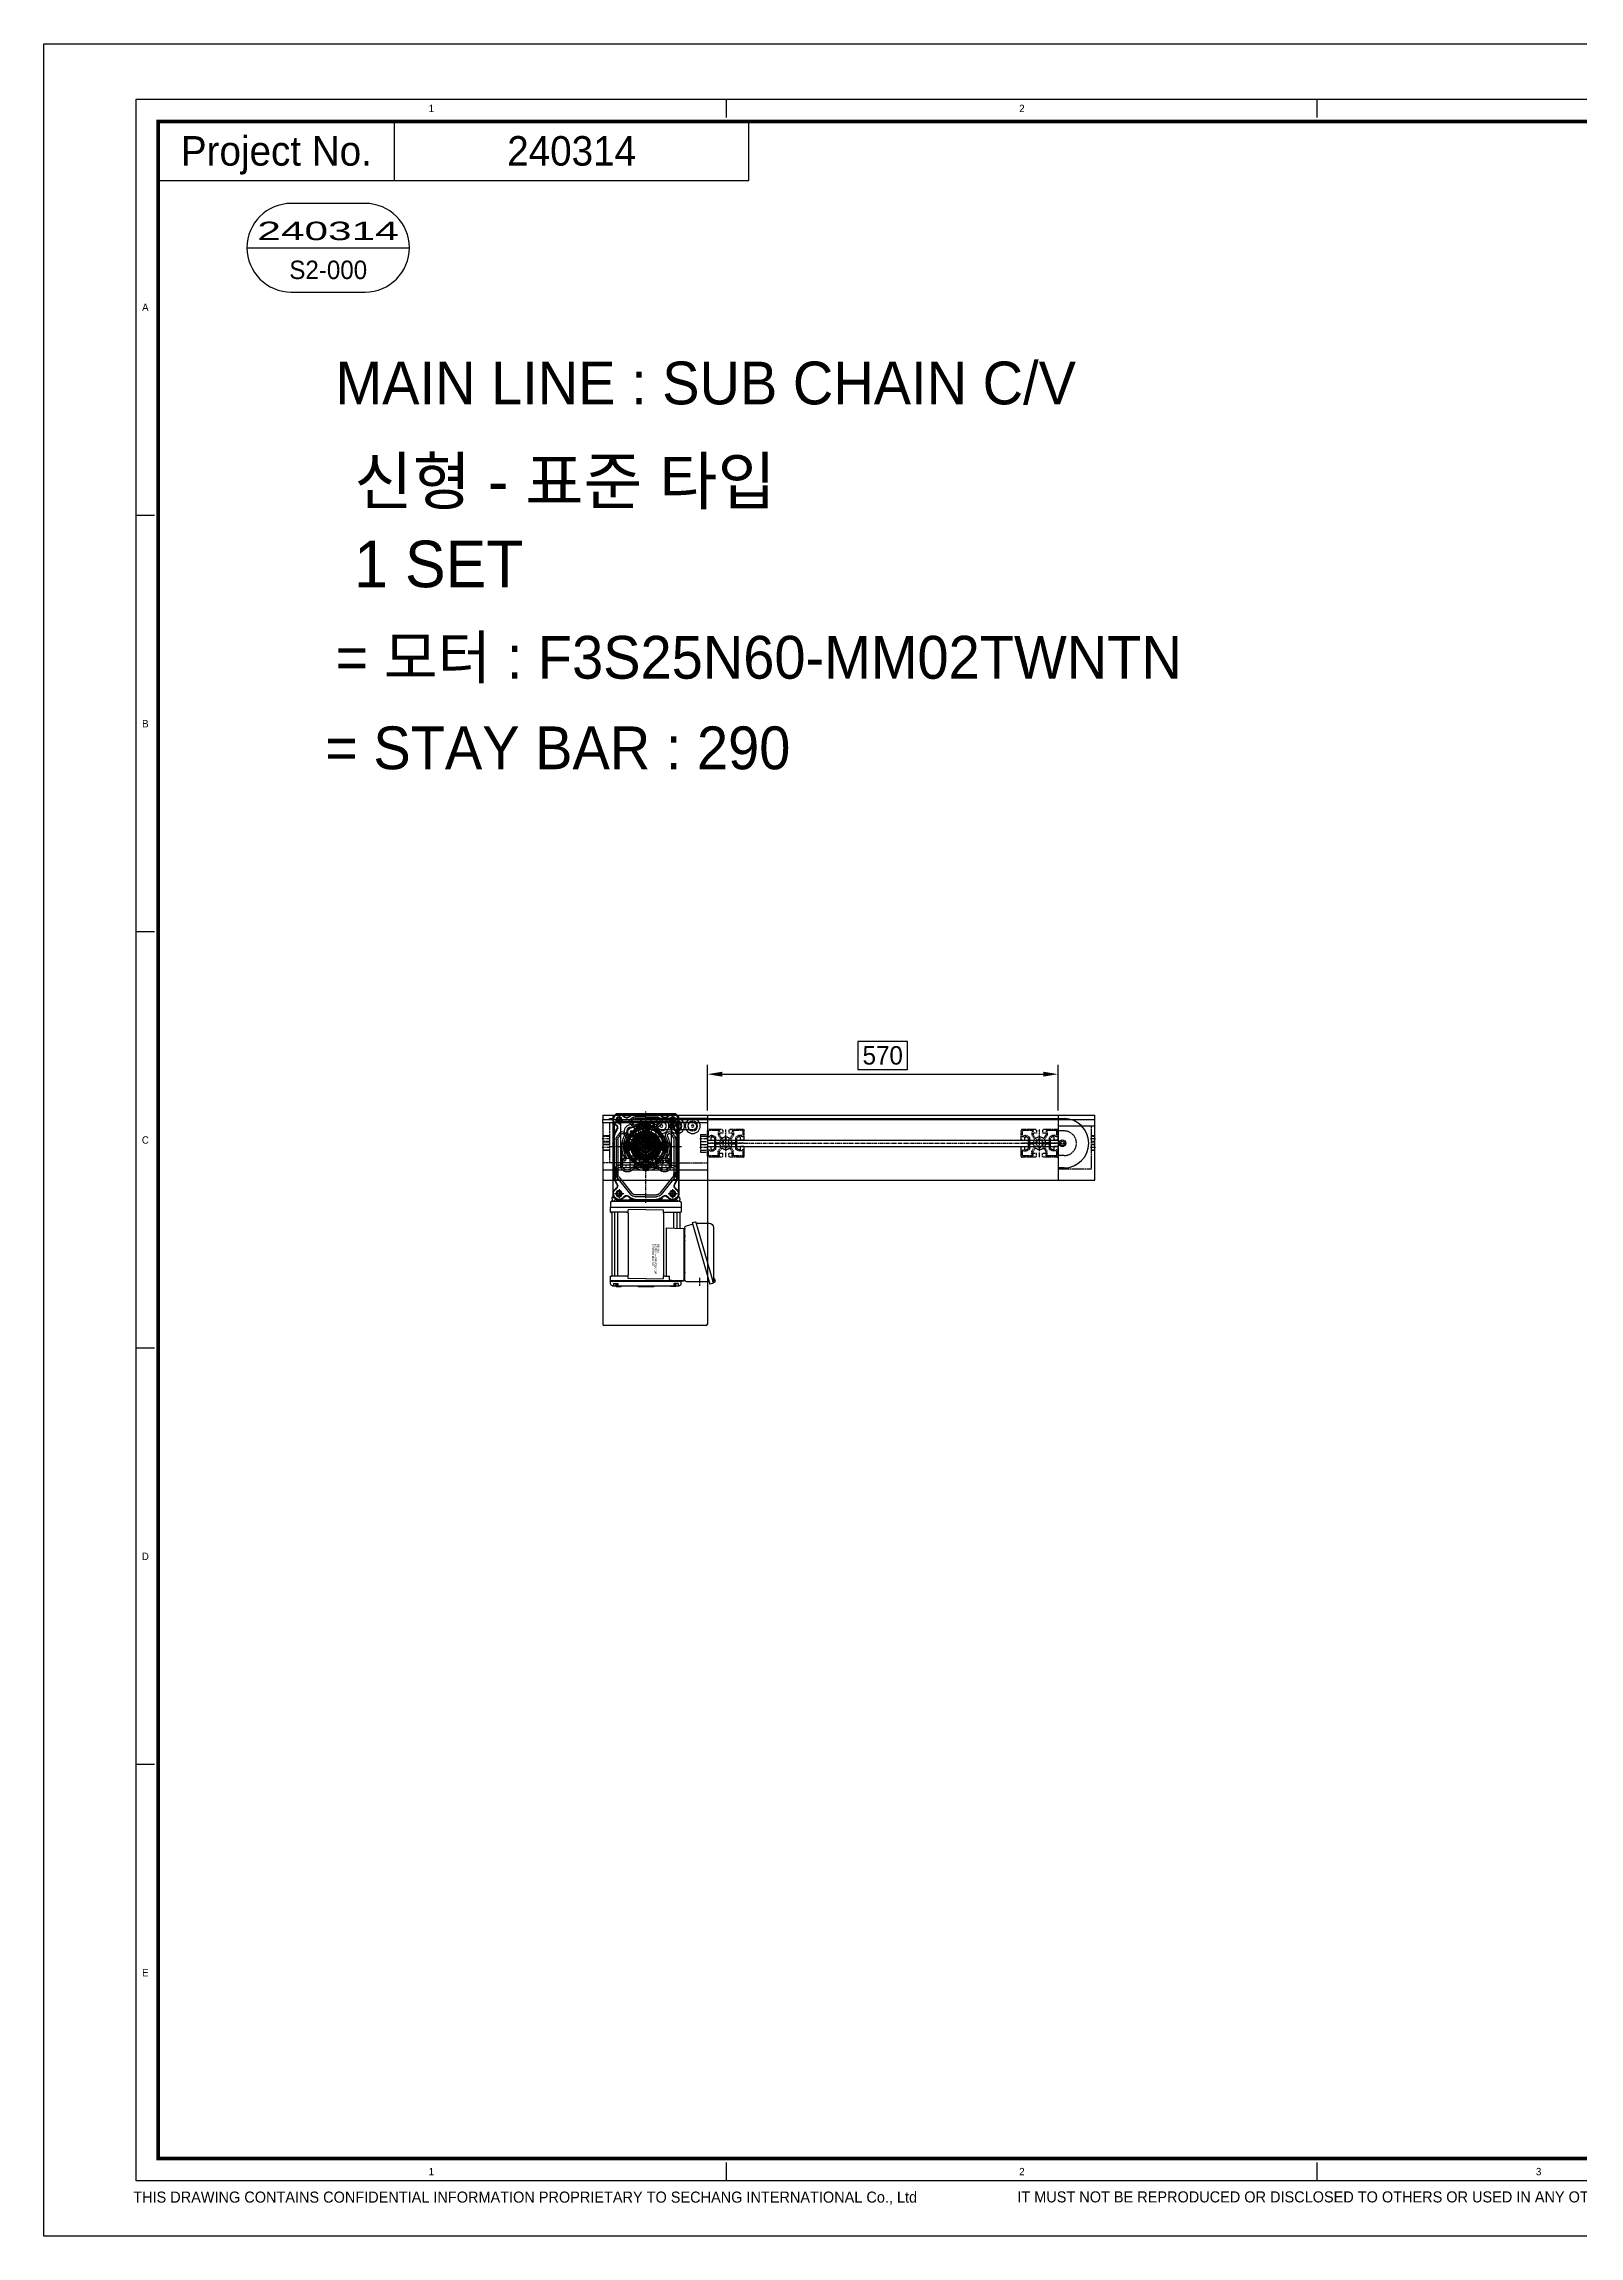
# Model space of a CAD drawing. Header units: inches. Extents: x 0 to 77285, y -118 to 40065.
# Drawn here: x 5638 to 8134, y 36501 to 40065 of the extents above; entities that cross this region are included whole.
import ezdxf
from ezdxf.enums import TextEntityAlignment as Align

# ---------------------------------------------------------------- set-up
doc = ezdxf.new("R2010")
doc.units = ezdxf.units.IN
doc.header["$LTSCALE"] = 5
doc.header["$MEASUREMENT"] = 0
doc.linetypes.add('CENTER', pattern=[2, 1.25, -0.25, 0.25, -0.25])
doc.linetypes.add('HIDDEN', pattern=[0.375, 0.25, -0.125])
for name, color, linetype in [('11', 1, 'CENTER'), ('22', 2, 'HIDDEN'), ('44', 4, 'Continuous'), ('55', 5, 'Continuous'), ('77', 40, 'HIDDEN'), ('A', 8, 'Continuous'), ('B', 123, 'Continuous'), ('G', 231, 'Continuous'), ('T', 3, 'Continuous'), ('Y', 60, 'Continuous')]:
    doc.layers.add(name, color=color, linetype=linetype)
doc.styles.add('SCI', font='')
doc.styles.get('SCI').set_extended_font_data('Gulim')
doc.dimstyles.new('S', dxfattribs={"dimscale": 100, "dimtxt": 2.5, "dimasz": 2, "dimexe": 1.25, "dimexo": 0.625, "dimgap": -0.625, "dimtad": 1, "dimdec": 8, "dimtxsty": 'SCI', "dimcen": 2.5, "dimclrd": 1, "dimclre": 1, "dimclrt": 7, "dimadec": 8, "dimazin": 2, "dimtfac": 1, "dimtdec": 8, "dimtmove": 0, "dimatfit": 3, "dimfxl": 1, "dimarcsym": 0})

# ---------------------------------------------------------------- blocks, each defined once
blk = doc.blocks.new('A$C60684f4e')
at = {"color": 2}
for p, q in [((92.5, -10), (92.5, -7.5)), ((172.5, -10), (172.5, -7.5)), ((15, -63.9), (12.5, -63.9)), ((15, -120.3), (12.5, -120.3)), ((15, -176.7), (12.5, -176.7)), ((15, -233.1), (12.5, -233.1)), ((92.5, -289.5), (92.5, -287)), ((172.5, -289.5), (172.5, -287))]:
    blk.add_line(p, q, dxfattribs=at)
at = {"color": 40}
for p, q in [((47.5, -18.5), (47.5, -10.5)), ((95.5, -18.5), (95.5, -10.5))]:
    blk.add_line(p, q, dxfattribs=at)
at = {"color": 7, "linetype": 'Continuous'}
blk.add_line((27.52, -27.62), (49.52, -27.62), dxfattribs=at)
at = {"color": 2}
blk.add_lwpolyline([(12.5, -289.5), (12.5, -7.5), (412.5, -7.5), (412.5, -289.5)], close=True, dxfattribs=at)
at = {"color": 40, "const_width": 0.5}
blk.add_lwpolyline([(15.5, -286.5), (15.5, -10.5), (409.5, -10.5), (409.5, -286.5)], close=True, dxfattribs=at)
at = {"color": 40}
blk.add_lwpolyline([(15.5, -18.5), (95.5, -18.5)], dxfattribs=at)
blk.add_lwpolyline([(33.52, -21.62, 1), (33.52, -33.62), (43.52, -33.62, 1), (43.52, -21.62)], format="xyb", close=True)
at = {"layer": 'Defpoints', "color": 1}
blk.add_lwpolyline([(0, -297), (0, 0), (420, 0), (420, -297)], close=True, dxfattribs=at)
at = {"color": 2, "style": 'SCI'}
for s, p in [('1', (52.5, -8.75)), ('2', (132.5, -8.75)), ('A', (13.75, -35.7)), ('B', (13.75, -92.1)), ('C', (13.75, -148.5)), ('D', (13.75, -204.9)), ('E', (13.75, -261.3)), ('1', (52.5, -288.25)), ('2', (132.5, -288.25)), ('3', (202.5, -288.25))]:
    blk.add_text(s, height=1, dxfattribs=at).set_placement(p, align=Align.MIDDLE_CENTER)
at = {"style": 'SCI'}
blk.add_text('Project No.', height=4, dxfattribs=at).set_placement((31.5, -14.5), align=Align.MIDDLE_CENTER)
at = {"color": 3, "linetype": 'Continuous', "style": 'SCI'}
for s, p in [('THIS DRAWING CONTAINS CONFIDENTIAL INFORMATION PROPRIETARY TO SECHANG INTERNATIONAL Co., Ltd  ', (12.11, -292.46)), ('IT MUST NOT BE REPRODUCED OR DISCLOSED TO OTHERS OR USED IN ANY OTHER WAY IN WHOLE OR PART EXCEPT AN AUTHORIZED IN WRITING BY SECHANG INTERNATIONAL Co., Ltd.', (131.88, -292.43))]:
    blk.add_text(s, height=1.5, dxfattribs=at).set_placement(p)
blk = doc.blocks.new('E0104-20170619.11435441E')
for p, q in [((-30, 6), (-30, 21)), ((-30, 6), (-29, 6)), ((-29, 5), (-29, 6)), ((-29, 5), (-24, 5)), ((-6, 22.5), (-28.5, 22.5)), ((-28, 10.5), (-28, 19.5)), ((-28, 10.5), (-26, 10.5)), ((-10.5, 20.5), (-27, 20.5)), ((-26, 10.5), (-26, 12.5)), ((-26, 12.5), (-20.4, 12.5)), ((-22.4, 12.5), (-24.1, 12.5)), ((-23, 10.5), (-24.1, 10.5)), ((-24, 10.5), (-21, 10.5)), ((-24, 5), (-24, 10.5)), ((-21, 10.5), (-18, 8.5)), ((-20.4, 12.5), (-16, 9.6)), ((-18, -8.5), (-18, 8.5)), ((-16, 1), (-16, 9.6)), ((-16, 1), (-9.9, 1)), ((-10.5, 18.5), (-12.5, 18.5)), ((-12.5, 18.5), (-12.5, 12.9)), ((-12.5, 12.9), (-7.9, 6.1)), ((-10.5, 20.5), (-10.5, 18.5)), ((-10.5, 16.5), (-10.5, 13.5)), ((-5, 16.5), (-10.5, 16.5)), ((-10.5, 13.5), (-6.5, 7.6)), ((-4.9, 1), (-7.4, 1)), ((-6, 22.5), (-6, 21.5)), ((-5, 21.5), (-6, 21.5)), ((-4.2, 2.8), (-6, 4.5)), ((-5, 21.5), (-5, 16.5)), ((-2.8, 4.2), (-4.5, 6)), ((-1, 4.9), (-1, 7.4)), ((1, 4.9), (1, 7.4)), ((2.8, 4.2), (4.5, 6)), ((4.2, 2.8), (6, 4.5)), ((4.9, 1), (7.4, 1)), ((5, 21.5), (5, 16.5)), ((6, 21.5), (5, 21.5)), ((10.5, 16.5), (5, 16.5)), ((6, 22.5), (6, 21.5)), ((28.5, 22.5), (6, 22.5)), ((10.5, 13.5), (6.5, 7.6)), ((12.5, 12.9), (7.9, 6.1)), ((9.9, 1), (16, 1)), ((10.5, 20.5), (10.5, 18.5)), ((27, 20.5), (10.5, 20.5)), ((12.5, 18.5), (10.5, 18.5)), ((10.5, 16.5), (10.5, 13.5)), ((12.5, 18.5), (12.5, 12.9)), ((20.4, 12.5), (16, 9.6)), ((16, 1), (16, 9.6)), ((21, 10.5), (18, 8.5)), ((18, -8.5), (18, 8.5)), ((26, 12.5), (20.4, 12.5)), ((24, 10.5), (21, 10.5)), ((24, 5), (24, 10.5)), ((29, 5), (24, 5)), ((26, 10.5), (26, 12.5)), ((28, 10.5), (26, 10.5)), ((28, 10.5), (28, 19.5)), ((29, 5), (29, 6)), ((30, 6), (29, 6)), ((30, 6), (30, 21)), ((-30, -21), (-30, -6)), ((-30, -6), (-29, -6)), ((-29, -6), (-29, -5)), ((-29, -5), (-24, -5)), ((-6, -22.5), (-28.5, -22.5)), ((-28, -19.5), (-28, -10.5)), ((-28, -10.5), (-26, -10.5)), ((-10.5, -20.5), (-27, -20.5)), ((-26, -12.5), (-26, -10.5)), ((-26, -12.5), (-20.4, -12.5)), ((-24, -10.5), (-24, -5)), ((-24, -10.5), (-21, -10.5)), ((-21, -10.5), (-18, -8.5)), ((-20.4, -12.5), (-16, -9.6)), ((-16, -9.6), (-16, -1)), ((-16, -1), (-9.9, -1)), ((-12.5, -12.9), (-7.9, -6.1)), ((-12.5, -18.5), (-12.5, -12.9)), ((-10.5, -18.5), (-12.5, -18.5)), ((-10.5, -13.5), (-6.5, -7.6)), ((-10.5, -16.5), (-10.5, -13.5)), ((-5, -16.5), (-10.5, -16.5)), ((-10.5, -20.5), (-10.5, -18.5)), ((-4.9, -1), (-7.4, -1)), ((-4.2, -2.8), (-6, -4.5)), ((-6, -22.5), (-6, -21.5)), ((-5, -21.5), (-6, -21.5)), ((-5, -21.5), (-5, -16.5)), ((-2.8, -4.2), (-4.5, -6)), ((-1, -4.9), (-1, -7.4)), ((1, -4.9), (1, -7.4)), ((2.8, -4.2), (4.5, -6)), ((4.2, -2.8), (6, -4.5)), ((4.9, -1), (7.4, -1)), ((5, -21.5), (5, -16.5)), ((10.5, -16.5), (5, -16.5)), ((6, -21.5), (5, -21.5)), ((6, -22.5), (6, -21.5)), ((28.5, -22.5), (6, -22.5)), ((10.5, -13.5), (6.5, -7.6)), ((12.5, -12.9), (7.9, -6.1)), ((9.9, -1), (16, -1)), ((10.5, -16.5), (10.5, -13.5)), ((12.5, -18.5), (10.5, -18.5)), ((10.5, -20.5), (10.5, -18.5)), ((27, -20.5), (10.5, -20.5)), ((12.5, -18.5), (12.5, -12.9)), ((16, -9.6), (16, -1)), ((20.4, -12.5), (16, -9.6)), ((21, -10.5), (18, -8.5)), ((26, -12.5), (20.4, -12.5)), ((24, -10.5), (21, -10.5)), ((24, -10.5), (24, -5)), ((29, -5), (24, -5)), ((26, -12.5), (26, -10.5)), ((28, -10.5), (26, -10.5)), ((28, -19.5), (28, -10.5)), ((29, -6), (29, -5)), ((30, -6), (29, -6)), ((30, -21), (30, -6))]:
    blk.add_line(p, q)
for centre, radius, start, end in [((-28.5, 21), 1.5, 90, 180), ((-27, 19.5), 1, 90, 180), ((0, 0), 10, 142.644, 174.2608), ((0, 0), 7.5, 172.3377, 187.6623), ((0, 0), 10, 49.1403, 130.8597), ((0, 0), 7.5, 127.3377, 142.6623), ((0, 0), 5, 146.537, 168.463), ((0, 0), 5, 101.537, 123.463), ((0, 0), 7.5, 82.3377, 97.6623), ((0, 0), 5, 56.537, 78.463), ((0, 0), 5, 11.537, 33.463), ((0, 0), 7.5, 37.3377, 52.6623), ((0, 0), 7.5, 352.3377, 7.6623), ((0, 0), 10, 5.7392, 39.0281), ((0, 0), 10, 5.7392, 37.356), ((27, 19.5), 1, 0, 90), ((28.5, 21), 1.5, 0, 90), ((-28.5, -21), 1.5, 180, 270), ((-27, -19.5), 1, 180, 270), ((0, 0), 10, 185.7392, 217.356), ((0, 0), 10, 229.1403, 309.2607), ((0, 0), 7.5, 217.3377, 232.6623), ((0, 0), 5, 191.537, 213.463), ((0, 0), 10, 243.4796, 310.8597), ((0, 0), 5, 236.537, 258.463), ((0, 0), 7.5, 262.3377, 277.6623), ((0, 0), 5, 281.537, 303.463), ((0, 0), 5, 326.537, 348.463), ((0, 0), 7.5, 307.3377, 322.6623), ((0, 0), 10, 320.9719, 354.2608), ((0, 0), 10, 322.644, 354.2608), ((27, -19.5), 1, 270, 0), ((28.5, -21), 1.5, 270, 0)]:
    blk.add_arc(centre, radius, start, end)
at = {"layer": '11'}
for p, q in [((0, -22.5), (0, 22.5)), ((30, 0), (-30, 0))]:
    blk.add_line(p, q, dxfattribs=at)
blk = doc.blocks.new('A$Cf196d827')
for p, q in [((-28.7, 6.6), (-32.3, 9)), ((-25, 15.7), (-29.2, 16.5)), ((-25, 15.7), (-29.2, 16.5)), ((-15.7, 25), (-16.5, 29.2)), ((-6.6, 28.7), (-9, 32.3)), ((-6.6, 28.7), (-9, 32.3)), ((3, 11.8), (-3, 11.8)), ((-3, 11.8), (-3, 8.5)), ((3, 8.5), (3, 11.8)), ((6.6, 28.7), (9, 32.3)), ((15.7, 25), (16.5, 29.2)), ((15.7, 25), (16.5, 29.2)), ((25, 15.7), (29.2, 16.5)), ((28.7, 6.6), (32.3, 9)), ((28.7, 6.6), (32.3, 9)), ((-28.7, -6.6), (-32.3, -9)), ((-28.7, -6.6), (-32.3, -9)), ((-25, -15.7), (-29.2, -16.5)), ((-15.7, -25), (-16.5, -29.2)), ((-15.7, -25), (-16.5, -29.2)), ((-6.6, -28.7), (-9, -32.3)), ((6.6, -28.7), (9, -32.3)), ((6.6, -28.7), (9, -32.3)), ((15.7, -25), (16.5, -29.2)), ((25, -15.7), (29.2, -16.5)), ((25, -15.7), (29.2, -16.5)), ((28.7, -6.6), (32.3, -9))]:
    blk.add_line(p, q)
for radius in [19, 15]:
    blk.add_circle((0, 0), radius)
for centre, radius, start, end in [((0, 0), 33.6, 150.5501, 164.4499), ((-33.2, 0), 7.94, 304, 56), ((0, 0), 29, 147.4847, 167.5153), ((-23.5, 23.5), 7.94, 259, 11), ((0, 0), 33.6, 105.5501, 119.4499), ((0, 0), 29, 102.4847, 122.5153), ((0, 0), 9, 109.4712, 70.5288), ((0, 33.2), 7.94, 214, 326), ((0, 0), 29, 57.4847, 77.5153), ((0, 0), 33.5, 60.5501, 74.4499), ((23.5, 23.5), 7.94, 169, 281), ((0, 0), 29, 12.4847, 32.5153), ((33.2, 0), 7.94, 124, 236), ((0, 0), 33.6, 15.5501, 29.4499), ((0, 0), 33.6, 195.5501, 209.4499), ((0, 0), 29, 192.4847, 212.5153), ((-23.5, -23.5), 7.94, 349, 101), ((0, 0), 33.6, 240.5501, 254.4499), ((0, 0), 29, 237.4847, 257.5153), ((0, -33.2), 7.94, 34, 146), ((0, 0), 29, 282.4847, 302.5153), ((0, 0), 33.6, 285.5501, 299.4499), ((23.5, -23.5), 7.94, 79, 191), ((0, 0), 29, 327.4847, 347.5153), ((0, 0), 33.6, 330.5501, 344.4499)]:
    blk.add_arc(centre, radius, start, end)
at = {"layer": '11'}
for p, q in [((-35.6, 0), (35.6, 0)), ((0, -35.6), (0, 35.6))]:
    blk.add_line(p, q, dxfattribs=at)
blk.add_circle((0, 0), 33.2, dxfattribs=at)
blk = doc.blocks.new('A$Cdc005fc0')
for p, q in [((-25.4, 6), (0, 6)), ((-25.4, -6), (0, -6))]:
    blk.add_line(p, q)
for centre, radius in [((-25.4, 0), 12.1), ((-25.4, 0), 7.94), ((-25.4, 0), 1.99), ((0, 0), 12.1), ((0, 0), 7.94), ((0, 0), 1.99)]:
    blk.add_circle(centre, radius)
for centre, start, end in [((-25.4, 0), 90, 270), ((0, 0), 270, 90)]:
    blk.add_arc(centre, 6, start, end)
blk = doc.blocks.new('A$C60B61E16')
for p, q in [((-53.5, 81.5), (-48.5, 86.5)), ((-53.5, -48.5), (-53.5, 81.5)), ((-48.5, 86.5), (48.5, 86.5)), ((48.5, 86.5), (53.5, 81.5)), ((53.5, 81.5), (53.5, -48.5)), ((-48.5, -53.5), (-53.5, -48.5)), ((48.5, -53.5), (-48.5, -53.5)), ((53.5, -48.5), (48.5, -53.5))]:
    blk.add_line(p, q)
for centre, radius in [((-43.5, 76.5), 3.32), ((43.5, 76.5), 3.32), ((0, 30), 7), ((-30, 0), 7), ((-30, 0), 4.5), ((0, 0), 20.5), ((0, 0), 16.5), ((0, 30), 4.5), ((30, 0), 7), ((30, 0), 4.5), ((0, -30), 7), ((0, -30), 4.5), ((-43.5, -43.5), 3.32), ((43.5, -43.5), 3.32)]:
    blk.add_circle(centre, radius)
for start, end in [(101.5364, 168.4636), (11.5364, 78.4636), (191.5364, 258.4636), (281.5364, 348.4636)]:
    blk.add_arc((0, 0), 33, start, end)
at = {"layer": '11'}
for p, q in [((-49.5, 76.5), (-37.5, 76.5)), ((-43.5, 70.5), (-43.5, 82.5)), ((0, 91.5), (0, -58.5)), ((37.5, 76.5), (49.5, 76.5)), ((43.5, 70.5), (43.5, 82.5)), ((0, 19.5), (0, 40.5)), ((-58.5, 0), (58.5, 0)), ((-40.5, 0), (-19.5, 0)), ((-30, -10.5), (-30, 10.5)), ((-10.5, 30), (10.5, 30)), ((19.5, 0), (40.5, 0)), ((30, -10.5), (30, 10.5)), ((-10.5, -30), (10.5, -30)), ((0, -40.5), (0, -19.5)), ((-49.5, -43.5), (-37.5, -43.5)), ((-43.5, -49.5), (-43.5, -37.5)), ((37.5, -43.5), (49.5, -43.5)), ((43.5, -49.5), (43.5, -37.5))]:
    blk.add_line(p, q, dxfattribs=at)
blk.add_circle((0, 0), 30, dxfattribs=at)
at = {"layer": '22'}
blk.add_circle((0, 0), 20, dxfattribs=at)
at = {"layer": 'T'}
for centre in [(-43.5, 76.5), (43.5, 76.5), (-43.5, -43.5), (43.5, -43.5)]:
    blk.add_arc(centre, 4, 260.0082, 189.9928, dxfattribs=at)
blk = doc.blocks.new('A$C945b6342')
for p, q in [((-53.5, 43.5), (-53.5, -43.5)), ((-43.5, 53.5), (76.5, 53.5)), ((-22.1, 42.9), (-17.7, 46.3)), ((-20.2, 35.8), (-20.5, 36)), ((-20.3, 40.5), (-15.9, 44)), ((-14.8, 47.9), (-13.8, 45.1)), ((-11.5, 48.5), (44.6, 48.5)), ((-11.5, 45.5), (44.6, 45.5)), ((-4, 52.7), (37, 52.7)), ((20.2, 35.8), (22.3, 37.8)), ((22.3, 33.7), (24.4, 35.7)), ((47.8, 48), (46.8, 45.1)), ((48.9, 44), (75.8, 22.6)), ((50.7, 46.4), (77.7, 25)), ((84.6, 55), (86.7, 55)), ((85.6, 50), (85.4, 50)), ((88.6, 54.5), (88.6, -54.5)), ((91.6, 57.5), (98.6, 57.5)), ((98.6, 57.5), (98.6, -57.5)), ((98.9, 57.5), (98.6, 57.3)), ((98.6, 57.3), (98.6, -57.3)), ((105.8, 57.5), (98.9, 57.5)), ((98.9, -57.5), (98.9, 57.5)), ((106.6, 30.7), (106.6, 56.8)), ((106.8, 56.7), (106.9, 55.9)), ((210.1, 50.7), (107.1, 50.7)), ((210.1, 45.4), (107.1, 45.4)), ((107.4, 55.5), (209.8, 55.5)), ((210.5, 56.7), (210.3, 55.9)), ((210.6, 30.7), (210.6, 56.8)), ((218.3, 57.5), (211.4, 57.5)), ((218.3, 57.5), (218.6, 57.3)), ((218.3, -57.5), (218.3, 57.5)), ((218.8, 57.5), (218.6, 57.3)), ((218.6, 57.3), (218.6, -57.3)), ((218.6, -57.3), (218.6, 57.3)), ((223.2, 57.4), (218.8, 57.5)), ((222.6, 52.4), (222.6, 46)), ((222.6, 48.4), (222.6, 46)), ((223.9, 48.4), (222.6, 48.4)), ((222.9, 52.7), (225.1, 52.7)), ((222.9, 45.7), (225.1, 45.7)), ((223.9, 48.4), (223.9, 45.7)), ((227.4, 46.5), (223.9, 46.5)), ((226.9, 48.6), (224.4, 48.6)), ((226.1, 54.4), (226.1, 48.6)), ((226.1, 44.7), (226.1, 0)), ((227.4, 41.9), (226.1, 41.9)), ((226.9, 39.8), (226.1, 39.8)), ((227.4, 48.1), (227.4, 40.3)), ((-52.7, 16.7), (-52.7, -16.7)), ((-48.5, 0), (-48.5, 17.2)), ((-48.5, 0), (-48.5, -17.2)), ((-47.5, 21.5), (-44.8, 20.2)), ((-45.5, 0), (-45.5, 17.2)), ((-45.5, 0), (-45.5, -17.2)), ((-44.7, 25), (-44.2, 25.4)), ((-42.8, 22.6), (-42.4, 23)), ((-35.8, 20.2), (-38.4, 22.8)), ((-33.7, 22.3), (-36.3, 24.9)), ((-22.4, 33.6), (-22.6, 33.9)), ((-15.8, 4), (-11.8, 4)), ((-15.8, -4), (-15.8, 4)), ((33.7, 22.4), (35.7, 24.4)), ((35.8, 20.2), (37.8, 22.3)), ((78.5, 0), (78.5, 17.2)), ((78.5, 0), (78.5, -17.2)), ((81.5, 0), (81.5, 17.2)), ((81.5, 0), (81.5, -17.2)), ((83.1, 26.2), (88.6, 26.2)), ((85.7, 16.7), (85.7, -16.7)), ((86.5, 16.7), (86.5, -16.7)), ((102.1, 0), (102.9, 28.8)), ((102.1, 0), (102.9, -28.8)), ((106.9, 28.8), (102.9, 28.8)), ((108.6, 28.8), (208.6, 28.8)), ((214.4, 28.8), (210.3, 28.8)), ((215.1, 0), (214.4, 28.8)), ((215.1, 0), (214.4, -28.8)), ((226.1, 0), (226.1, -44.7)), ((227.1, 12.7), (227.1, -12.7)), ((227.4, 2.3), (227.1, 2.3)), ((227.4, 3.9), (227.4, -3.9)), ((-47.5, -21.5), (-44.8, -20.2)), ((-44.7, -25), (-44.2, -25.4)), ((-42.8, -22.6), (-42.4, -23)), ((-35.8, -20.2), (-38.4, -22.8)), ((-33.7, -22.3), (-36.3, -24.9)), ((-22.4, -33.6), (-22.6, -33.9)), ((-15.8, -4), (-11.8, -4)), ((22.3, -33.7), (24.4, -35.7)), ((33.7, -22.4), (35.7, -24.4)), ((35.8, -20.2), (37.8, -22.3)), ((48.9, -44), (75.8, -22.6)), ((50.7, -46.4), (77.7, -25)), ((83.1, -26.2), (88.6, -26.2)), ((106.9, -28.8), (102.9, -28.8)), ((106.6, -30.8), (106.6, -56.8)), ((108.6, -28.8), (208.6, -28.8)), ((210.6, -33.8), (132.1, -33.8)), ((132.1, -33.8), (133.1, -61)), ((214.4, -28.8), (210.3, -28.8)), ((210.6, -30.8), (210.6, -38.4)), ((227.4, -2.3), (227.1, -2.3)), ((-43.5, -53.5), (76.5, -53.5)), ((-22.1, -42.9), (-17.7, -46.3)), ((-20.2, -35.8), (-20.5, -36)), ((-20.3, -40.5), (-15.9, -44)), ((-14.8, -47.9), (-13.8, -45.1)), ((-11.5, -45.5), (44.6, -45.5)), ((-11.5, -48.5), (44.6, -48.5)), ((-4, -52.7), (37, -52.7)), ((20.2, -35.8), (22.3, -37.8)), ((47.8, -48), (46.8, -45.1)), ((84.6, -55), (86.7, -55)), ((85.6, -50), (85.4, -50)), ((91.6, -57.5), (98.6, -57.5)), ((98.9, -57.5), (98.6, -57.3)), ((99.1, -57.5), (98.9, -57.5)), ((99.1, -57.5), (105.8, -57.5)), ((106.8, -56.7), (106.9, -55.9)), ((131.5, -45.4), (107.1, -45.4)), ((131.7, -50.7), (107.1, -50.7)), ((131.9, -55.5), (107.4, -55.5)), ((129, -65.7), (126.1, -76)), ((216.8, -63.5), (131.9, -63.5)), ((217.1, -62), (134.1, -62)), ((144.2, -62), (135, -62)), ((152.4, -62.1), (146.8, -62.1)), ((146.8, -62.7), (146.8, -62.1)), ((152.4, -62.1), (152.4, -62.7)), ((215.2, -62), (206, -62)), ((214.8, -38.4), (210.6, -38.4)), ((217.8, -41.5), (217.1, -61)), ((217.3, -57.5), (218.3, -57.5)), ((218.1, -57.5), (218.1, -61)), ((218.3, -57.5), (218.6, -57.3)), ((218.6, -57.3), (218.8, -57.5)), ((223.2, -57.4), (218.8, -57.5)), ((219.6, -102.8), (219.6, -66.5)), ((222.6, -52.4), (222.6, -46)), ((222.6, -48.4), (222.6, -46)), ((223.9, -48.4), (222.6, -48.4)), ((222.9, -45.7), (225.1, -45.7)), ((222.9, -52.7), (225.1, -52.7)), ((223.9, -48.4), (223.9, -45.7)), ((227.4, -46.5), (223.9, -46.5)), ((226.9, -48.6), (224.4, -48.6)), ((226.9, -39.8), (226.1, -39.8)), ((227.4, -41.9), (226.1, -41.9)), ((226.1, -48.6), (226.1, -54.4)), ((227.4, -48.1), (227.4, -40.3)), ((123.4, -75.2), (122.1, -79.6)), ((123.4, -75.2), (223.8, -104.1)), ((124.3, -82.1), (124.3, -103)), ((130.2, -83.2), (221, -109.3)), ((222.6, -108.4), (223.8, -104.1)), ((131.3, -110), (215.5, -110)), ((215.4, -111.9), (215.7, -111.9)), ((215.7, -111.9), (215.8, -111.7)), ((216.8, -112), (216.7, -112.2)), ((216.7, -112.2), (217.1, -112.3)), ((218.2, -109.5), (220.9, -110.3)), ((220.9, -110.3), (220.5, -111.8)), ((221, -109.3), (220.7, -110.2))]:
    blk.add_line(p, q)
blk.add_lwpolyline([(123, -81.2), (123.1, -81.2), (123.2, -81.2), (123.5, -81.3), (123.9, -81.4), (124.3, -81.5), (124.8, -81.7), (125.5, -81.9), (126.1, -82.1), (126.9, -82.3), (127.7, -82.5), (128.5, -82.8), (129.4, -83), (130.2, -83.2)])
for centre, radius in [((-43.5, 43.5), 4.3), ((76.5, 43.5), 4.3), ((0, 0), 33), ((0, 0), 32.4), ((0, 0), 30.2), ((0, 0), 29), ((0, 0), 19.5), ((-43.5, -43.5), 4.3), ((76.5, -43.5), 4.3)]:
    blk.add_circle(centre, radius)
for centre, radius, start, end in [((-43.5, 43.5), 10, 32.0608, 234.5775), ((-43.5, 43.5), 9.2, 32.0608, 234.5775), ((-52.2, 31.3), 5.8, 313.2121, 54.5775), ((-30.8, 51.5), 5.8, 212.0608, 299.4404), ((-30.8, 51.5), 5, 212.0608, 299.4404), ((-4, 4), 49.5, 90, 119.4404), ((-4, 4), 48.7, 90, 119.4404), ((-18.4, 38.2), 6, 128.3456, 225.0576), ((-18.4, 38.2), 3, 128.3456, 225.0576), ((-18.1, 37.9), 3, 225.0576, 295.5709), ((-11.5, 38.5), 10, 90, 128.3456), ((0, 0), 39, 64.4867, 115.5709), ((-11.5, 38.5), 7, 90, 128.3456), ((0, 0), 36, 64.4867, 115.5709), ((18.1, 37.9), 3, 244.4867, 315), ((30.1, 30.1), 11, 315, 135), ((30.1, 30.1), 8, 315, 135), ((37, 4), 49.5, 60.5596, 90), ((37, 4), 48.7, 60.5596, 90), ((44.6, 38.5), 10, 52.0667, 90), ((44.6, 38.5), 7, 52.0667, 90), ((63.8, 51.5), 5.8, 240.5596, 327.9392), ((63.8, 51.5), 5, 240.5596, 327.9392), ((76.5, 43.5), 10, 305.4225, 147.9392), ((76.5, 43.5), 9.2, 305.4225, 147.9392), ((79.8, 56.1), 3, 255.344, 313.5074), ((85.2, 31.3), 5.8, 125.4225, 226.7879), ((84.6, 51), 4, 90, 133.5074), ((85.4, 53), 3, 226.9509, 270), ((85.6, 53), 3, 270, 0), ((86.7, 58), 3, 270, 324.3146), ((91.6, 54.5), 3, 90, 180), ((105.8, 56.5), 1, 10, 90), ((107.1, 51.2), 0.5, 180, 270), ((107.1, 44.9), 0.5, 90, 180), ((107.4, 56), 0.5, 190, 270), ((209.8, 56), 0.5, 270, 350), ((210.1, 51.2), 0.5, 270, 360), ((210.1, 44.9), 0.5, 360, 90), ((211.4, 56.5), 1, 90, 170), ((222.9, 52.4), 0.3, 90, 180), ((222.9, 46), 0.3, 180, 270), ((223.1, 54.4), 3, 0, 88.5), ((224.4, 48.1), 0.5, 90, 180), ((225.1, 53.7), 1, 270, 0), ((225.1, 44.7), 1, 0, 90), ((226.9, 48.1), 0.5, 0, 90), ((226.9, 40.3), 0.5, 270, 0), ((-38.5, 16.7), 15, 133.2121, 180), ((-38.5, 16.7), 14.2, 133.2121, 180), ((-52.2, 31.3), 5, 313.2121, 54.5775), ((-38.5, 17.2), 10, 128.3456, 180), ((-38.5, 17.2), 7, 128.3456, 180), ((-40.5, 20.7), 6, 45.0576, 128.3456), ((-40.5, 20.7), 3, 45.0576, 128.3456), ((0, 0), 39, 154.5133, 205.4867), ((0, 0), 36, 154.5133, 205.4867), ((-37.9, 18.1), 3, 334.5133, 45.0576), ((-37.9, 18.1), 6, 334.5133, 45.0576), ((-18.1, 37.9), 6, 225.0576, 295.5709), ((0, 0), 12.5, 198.663, 161.337), ((18.1, 37.9), 6, 244.4867, 315), ((37.9, 18.1), 6, 135, 205.5443), ((0, 0), 36, 334.4557, 25.5443), ((37.9, 18.1), 3, 135, 205.5443), ((0, 0), 39, 334.4557, 25.5443), ((71.5, 17.2), 7, 0, 51.601), ((71.5, 17.2), 10, 0, 51.6183), ((85.2, 31.3), 5, 125.4225, 226.7879), ((71.5, 16.7), 14.2, 0, 46.7879), ((71.5, 16.7), 15, 0, 46.7879), ((108.6, 30.7), 2, 180, 270), ((208.6, 30.7), 2, 270, 360), ((228.1, 15.3), 2, 180, 221.4096), ((225.1, 12.7), 2, 0, 41.4096), ((226.9, 3.9), 0.5, 0, 66.4222), ((-38.5, -16.7), 15, 180, 226.7879), ((-43.5, -43.5), 10, 125.4225, 327.9392), ((-38.5, -16.7), 14.2, 180, 226.7879), ((-52.2, -31.3), 5, 305.4225, 46.7879), ((-52.2, -31.3), 5.8, 305.4225, 46.7879), ((-38.5, -17.2), 10, 180, 231.6544), ((-38.5, -17.2), 7, 180, 231.6544), ((-40.5, -20.7), 6, 231.6544, 314.9424), ((-40.5, -20.7), 3, 231.6544, 314.9424), ((-37.9, -18.1), 3, 314.9424, 25.4867), ((-37.9, -18.1), 6, 314.9424, 25.4867), ((-18.4, -38.2), 6, 134.9424, 231.6544), ((-18.1, -37.9), 6, 64.4291, 134.9424), ((-18.1, -37.9), 3, 64.4291, 134.9424), ((0, 0), 39, 244.4291, 295.5133), ((0, 0), 36, 244.4291, 295.5133), ((18.1, -37.9), 6, 45, 115.5133), ((18.1, -37.9), 3, 45, 115.5133), ((30.1, -30.1), 11, 225, 45), ((30.1, -30.1), 8, 225, 45), ((37.9, -18.1), 6, 154.4557, 225), ((37.9, -18.1), 3, 154.4557, 225), ((76.5, -43.5), 10, 212.0608, 54.5775), ((71.5, -17.2), 7, 308.399, 0), ((71.5, -17.2), 10, 308.3817, 0), ((85.2, -31.3), 5.8, 133.2121, 234.5775), ((85.2, -31.3), 5, 133.2121, 234.5775), ((71.5, -16.7), 14.2, 313.2121, 0), ((71.5, -16.7), 15, 313.2121, 0), ((108.6, -30.8), 2, 90, 180), ((208.6, -30.8), 2, 0, 90), ((228.1, -15.3), 2, 138.5904, 180), ((225.1, -12.7), 2, 318.5904, 0), ((226.9, -3.9), 0.5, 293.5778, 0), ((-43.5, -43.5), 9.2, 125.4225, 327.9392), ((-30.8, -51.5), 5.8, 60.5596, 147.9392), ((-30.8, -51.5), 5, 60.5596, 147.9392), ((-4, -4), 49.5, 240.5596, 270), ((-4, -4), 48.7, 240.5596, 270), ((-18.4, -38.2), 3, 134.9424, 231.6544), ((-11.5, -38.5), 10, 231.6544, 270), ((-11.5, -38.5), 7, 231.6544, 270), ((37, -4), 48.7, 270, 299.4404), ((37, -4), 49.5, 270, 299.4404), ((44.6, -38.5), 7, 270, 307.9333), ((44.6, -38.5), 10, 270, 307.9333), ((63.8, -51.5), 5.8, 32.0608, 119.4404), ((63.8, -51.5), 5, 32.0608, 119.4404), ((76.5, -43.5), 9.2, 212.0608, 54.5775), ((79.8, -56.1), 3, 46.4926, 104.656), ((84.6, -51), 4, 226.4926, 270), ((85.4, -53), 3, 90, 133.0491), ((85.6, -53), 3, 0, 90), ((86.7, -58), 3, 35.6854, 90), ((91.6, -54.5), 3, 180, 270), ((105.8, -56.5), 1, 270, 350), ((107.1, -44.9), 0.5, 180, 270), ((107.1, -51.2), 0.5, 90, 180), ((107.4, -56), 0.5, 90, 170), ((131.9, -66.5), 3, 90, 164.1765), ((131.5, -44.4), 1, 270, 2), ((131.7, -51.7), 1, 2, 90), ((131.9, -56.5), 1, 2, 90), ((134.1, -61), 1, 182, 270), ((133.1, -61.5), 2, 270, 345.5225), ((146.1, -61.5), 2, 194.4775, 270), ((146, -62.7), 0.8, 272.7755, 0), ((153.2, -62.7), 0.8, 180, 270), ((204.1, -61.5), 2, 270, 345.5225), ((214.8, -41.4), 3, 358, 90), ((217.1, -61.5), 2, 193.7372, 264.2608), ((216.1, -61), 1, 270, 358), ((216.6, -66.5), 3, 0, 84.2608), ((217.1, -61), 1, 270, 0), ((222.9, -46), 0.3, 90, 180), ((222.9, -52.4), 0.3, 180, 270), ((223.1, -54.4), 3, 271.5, 0), ((224.4, -48.1), 0.5, 180, 270), ((225.1, -44.7), 1, 270, 0), ((225.1, -53.7), 1, 0, 90), ((226.9, -40.3), 0.5, 0, 90), ((226.9, -48.1), 0.5, 270, 0), ((123.4, -79.9), 1.3, 164, 254), ((123.5, -82.1), 0.8, 0, 74), ((131.3, -103), 7, 180, 270), ((218, -105.9), 6.5, 219.4408, 236.1331), ((218, -105.9), 6.48, 236.1606, 246.2989), ((215.5, -103), 7, 270, 301.5334), ((218.3, -105), 7.18, 249.8814, 258.11), ((218, -105.9), 6.48, 261.6925, 271.8308), ((218, -105.9), 6.5, 271.8583, 290.3541), ((219.6, -109.7), 0.8, 74, 121.5334), ((220.1, -111.7), 0.36, 290.3541, 343.9957), ((221.3, -108), 1.3, 254, 344)]:
    blk.add_arc(centre, radius, start, end)
at = {"layer": '11'}
for p, q in [((-51, 43.5), (-36, 43.5)), ((-43.5, 36), (-43.5, 51)), ((0, -40), (0, 40)), ((69, 43.5), (84, 43.5)), ((76.5, 36), (76.5, 51)), ((106.3, 57.5), (106.6, 57.5)), ((106.6, 57.5), (106.7, 57.2)), ((210.6, 57.5), (210.6, 57.2)), ((210.9, 57.5), (210.6, 57.5)), ((218.6, 57.5), (218.6, 57.3)), ((218.8, 57.5), (218.6, 57.5)), ((40, 0), (-40, 0)), ((-51, -43.5), (-36, -43.5)), ((-43.5, -51), (-43.5, -36)), ((69, -43.5), (84, -43.5)), ((76.5, -51), (76.5, -36)), ((106.3, -57.5), (106.6, -57.5)), ((106.6, -57.5), (106.7, -57.2)), ((218.6, -57.5), (218.6, -57.3)), ((218.8, -57.5), (218.6, -57.5)), ((213.5, -87), (226.1, -87))]:
    blk.add_line(p, q, dxfattribs=at)
at = {"layer": 'T'}
for centre in [(-43.5, 43.5), (76.5, 43.5), (-43.5, -43.5), (76.5, -43.5)]:
    blk.add_circle(centre, 5, dxfattribs=at)
at = {"layer": '44', "style": 'SCI'}
for s, height, p in [('GEARED MOTOR', 3.125, (158.1, -13)), ('F3S25N***-MM02TKNTN', 3.125, (158.1, -17.6)), ('NISSEI', 3.12, (158.1, -22))]:
    blk.add_text(s, height=height, dxfattribs=at).set_placement(p)
blk = doc.blocks.new('A$C29252344')
blk.add_circle((0, 0), 9)
at = {"color": 7, "linetype": 'Continuous'}
blk.add_circle((0, 0), 2.46, dxfattribs=at)
at = {"layer": '11'}
for p, q in [((-13.5, 0), (13.5, 0)), ((0, -13.5), (0, 13.5))]:
    blk.add_line(p, q, dxfattribs=at)
at = {"layer": '22'}
for p, q in [((5.5, 3), (5.5, -3)), ((5.5, 3), (8.5, 3)), ((5.5, -3), (8.5, -3))]:
    blk.add_line(p, q, dxfattribs=at)
at = {"layer": 'T', "linetype": 'Continuous'}
blk.add_arc((0, 0), 3, 260.0082, 189.9928, dxfattribs=at)
blk = doc.blocks.new('A$C32A83465')
blk.add_circle((0, 0), 17.5)
at = {"color": 7, "linetype": 'Continuous'}
for radius in [8.8, 4.5]:
    blk.add_circle((0, 0), radius, dxfattribs=at)
at = {"layer": '11'}
for p, q in [((-18.5, 0), (18.5, 0)), ((0, -18.5), (0, 18.5))]:
    blk.add_line(p, q, dxfattribs=at)
blk = doc.blocks.new('A$C8ded0e5e')
blk.add_circle((0, 0), 12)
at = {"color": 7, "linetype": 'Continuous'}
for radius in [6.8, 3.3]:
    blk.add_circle((0, 0), radius, dxfattribs=at)
at = {"layer": '11'}
for p, q in [((-13, 0), (13, 0)), ((0, -13), (0, 13))]:
    blk.add_line(p, q, dxfattribs=at)
blk = doc.blocks.new('A$C92602f52')
for p, q in [((-4, 8.5), (-4, 11.8)), ((4, 8.5), (-4, 8.5)), ((4, 11.8), (4, 8.5))]:
    blk.add_line(p, q)
for radius in [12.5, 3.32]:
    blk.add_circle((0, 0), radius)
at = {"layer": '11'}
for p, q in [((-13.5, 0), (13.5, 0)), ((0, -13.5), (0, 13.5))]:
    blk.add_line(p, q, dxfattribs=at)
at = {"layer": 'T'}
blk.add_arc((0, 0), 4, 345, 255, dxfattribs=at)
blk = doc.blocks.new('A$Cd811ede8')
at = {"rotation": 180}
blk.add_blockref('A$C60B61E16', (0, 0), dxfattribs=at)
for name in ['A$C32A83465', 'A$C92602f52']:
    blk.add_blockref(name, (0, 0))
at = {"xscale": -1, "rotation": 270}
blk.add_blockref('A$C29252344', (0, 0), dxfattribs=at)
at = {"layer": '55', "rotation": 270}
blk.add_blockref('A$C945b6342', (0, 0), dxfattribs=at)
at = {"layer": '77'}
blk.add_blockref('A$C8ded0e5e', (0, 0), dxfattribs=at)
blk = doc.blocks.new('A$C2A4C1D38')
for p, q in [((-2.4, 37.9), (-3.3, 35.2)), ((2.4, 37.9), (-2.4, 37.9)), ((2.4, 37.9), (3.3, 35.2)), ((-4.041, 31.48), (-4.041, 30.461)), ((3.3, 35.2), (-3.3, 35.2)), ((3.2, 29.8), (-3.2, 29.8)), ((-3.031, 29.8), (-3.2, 29.8)), ((-3, 16.5), (-3, 14.217)), ((-3, 16.5), (3, 16.5)), ((2.8, 33.454), (-2.8, 33.454)), ((-2.02, 31.48), (-2.02, 30.461)), ((2.02, 31.48), (2.02, 30.461)), ((3, 16.5), (3, 14.217)), ((3.2, 29.8), (3.031, 29.8)), ((4.041, 31.48), (4.041, 30.461)), ((-38, -20.7), (-38, -30.2)), ((-38, -30.2), (-11, -30.2)), ((-36.5, -19.2), (-19.5, -19.2)), ((-36.417, -27.2), (-35.032, -27.2)), ((-34, -4.2), (-34, -17.7)), ((-32.917, -24.712), (-32.917, -25.688)), ((-31.917, -22.2), (-31.917, -23.463)), ((-30.25, -22.2), (-28.55, -22.2)), ((-28.673, -27.2), (-27.327, -27.2)), ((-27.45, -22.2), (-25.75, -22.2)), ((-24.083, -22.2), (-22.698, -22.2)), ((-24.083, -27.2), (-22.698, -27.2)), ((-20.968, -22.2), (-19.583, -22.2)), ((-20.968, -27.2), (-19.583, -27.2)), ((-18, -20.7), (-18, -30.2)), ((-11, -22.45), (-11, -30.2)), ((-10.3, -29.5), (10.3, -29.5)), ((12.789, -10.848), (10.812, -9.707)), ((11, -22.45), (11, -30.2)), ((11, -30.2), (38, -30.2)), ((15.789, -5.652), (12.789, -10.848)), ((15.789, -5.652), (13.812, -4.51)), ((18, -20.7), (18, -30.2)), ((19.5, -19.2), (36.5, -19.2)), ((34, -4.2), (34, -17.7)), ((38, -20.7), (38, -30.2))]:
    blk.add_line(p, q)
for radius in [25, 22.1, 14.53, 10]:
    blk.add_circle((0, 0), radius)
for centre, radius, start, end in [((0, -4.2), 34, 0, 180), ((-3.6, 33.238), 0.8, 28.592, 28.592), ((-8.403, 35.6), 6, 316.635, 339.039), ((-3.031, 30.902), 1.102, 203.576, 336.424), ((-3.031, 31.039), 1.102, 23.576, 122.916), ((-3.031, 31.039), 1.102, 23.576, 113.06), ((0, 35.2), 3.3, 180, 211.953), ((-3.031, 31.039), 1.102, 23.576, 24.13), ((0, 28.725), 3.417, 53.749, 126.251), ((0, 28.725), 3.417, 122.452, 126.251), ((0, 33.217), 3.417, 233.749, 306.251), ((3.031, 31.039), 1.102, 57.084, 156.424), ((3.031, 30.902), 1.102, 203.576, 336.424), ((0, 35.2), 3.3, 328.047, 0), ((8.403, 35.6), 6, 200.961, 223.365), ((-36.5, -20.7), 1.5, 90, 180), ((-46.099, -24.7), 10, 0, 14.477), ((-34.167, -12.456), 10, 256.997, 283.003), ((-46.099, -24.7), 10, 345.522, 0), ((-35.5, -17.7), 1.5, 270, 0), ((-25.349, -24.7), 10, 171.748, 180.467), ((-34.417, -14.825), 10, 264.651, 278.627), ((-34.417, -35.575), 10, 81.373, 95.109), ((-25.349, -24.7), 10, 185.248, 194.477), ((-34.167, -33.206), 10, 76.997, 96.194), ((-32.95, -25.8), 4.5, 0, 53.13), ((-32.95, -25.8), 4.5, 341.874, 0), ((-18.775, -20.089), 10, 192.185, 202.71), ((-37.225, -20.089), 10, 337.29, 347.815), ((-23.05, -25.8), 4.5, 126.87, 198.126), ((-33.766, -24.7), 10, 0, 14.477), ((-33.766, -24.7), 10, 345.522, 0), ((-13.016, -24.7), 10, 165.523, 177.455), ((-21.833, -14.325), 10, 263.266, 276.734), ((-21.833, -35.075), 10, 83.266, 96.734), ((-13.016, -24.7), 10, 182.545, 194.477), ((-30.651, -24.7), 10, 2.545, 14.477), ((-30.651, -24.7), 10, 345.522, 357.455), ((-9.901, -24.7), 10, 165.523, 194.477), ((-19.5, -20.7), 1.5, 0, 90), ((-10.3, -30.2), 0.7, 90, 180), ((10.3, -30.2), 0.7, 0, 90), ((19.5, -20.7), 1.5, 90, 180), ((35.5, -17.7), 1.5, 180, 270), ((36.5, -20.7), 1.5, 0, 90)]:
    blk.add_arc(centre, radius, start, end)
at = {"layer": '11'}
for p, q in [((-26, 0), (26, 0)), ((0, -26), (0, 26))]:
    blk.add_line(p, q, dxfattribs=at)
at = {"layer": '11', "ltscale": 3}
for p, q in [((-26, -14.2), (-26, -35.2)), ((26, -14.2), (26, -35.2))]:
    blk.add_line(p, q, dxfattribs=at)
blk = doc.blocks.new('A$C4029081C')
for p, q in [((-39, 0), (-39, -34.2)), ((39, 0), (39, -34.2)), ((-39, -30.2), (-44, -30.2)), ((-44, -34.2), (44, -34.2)), ((39, -30.2), (44, -30.2)), ((-50, -36.2), (-50, -54.2)), ((-50, -54.2), (-46, -54.2)), ((-46, -54.2), (-46, -36.2)), ((46, -54.2), (46, -36.2)), ((50, -54.2), (46, -54.2)), ((50, -36.2), (50, -54.2))]:
    blk.add_line(p, q)
for centre in [(-30, 0), (30, 0)]:
    blk.add_circle(centre, 4.5)
for centre, radius, start, end in [((-30, 0), 9, 0, 180), ((0, 0), 21, 180, 0), ((30, 0), 9, 0, 180), ((-44, -36.2), 6, 90, 180), ((-44, -36.2), 2, 90, 180), ((44, -36.2), 6, 0, 90), ((44, -36.2), 2, 0, 90)]:
    blk.add_arc(centre, radius, start, end)
at = {"layer": '11'}
for p, q in [((-36.8, 0), (-23.2, 0)), ((-30, -6.8), (-30, 6.8)), ((-8, 0), (8, 0)), ((0, -8), (0, 8)), ((23.2, 0), (36.8, 0)), ((30, -6.8), (30, 6.8)), ((-26, -26.9), (-26, -37.4)), ((26, -26.9), (26, -37.4)), ((-53, -45.2), (-43, -45.2)), ((53, -45.2), (43, -45.2))]:
    blk.add_line(p, q, dxfattribs=at)
at = {"layer": '22'}
for p, q in [((-39, -30.2), (39, -30.2)), ((-32.5, -30.2), (-32.5, -34.2)), ((-19.5, -30.2), (-19.5, -34.2)), ((19.5, -30.2), (19.5, -34.2)), ((32.5, -30.2), (32.5, -34.2)), ((-50, -42.7), (-46, -42.7)), ((-49.6, -43.1), (-50, -42.7)), ((-50, -47.7), (-49.6, -47.3)), ((-46, -47.7), (-50, -47.7)), ((-46.4, -43.1), (-49.6, -43.1)), ((-49.6, -43.1), (-49.6, -47.3)), ((-49.6, -47.3), (-46.4, -47.3)), ((-46, -42.7), (-46.4, -43.1)), ((-46.4, -43.1), (-46.4, -47.3)), ((-46.4, -47.3), (-46, -47.7)), ((50, -42.7), (46, -42.7)), ((46, -42.7), (46.4, -43.1)), ((46.4, -47.3), (46, -47.7)), ((46, -47.7), (50, -47.7)), ((46.4, -43.1), (49.6, -43.1)), ((46.4, -43.1), (46.4, -47.3)), ((49.6, -47.3), (46.4, -47.3)), ((49.6, -43.1), (50, -42.7)), ((49.6, -43.1), (49.6, -47.3)), ((50, -47.7), (49.6, -47.3))]:
    blk.add_line(p, q, dxfattribs=at)
blk = doc.blocks.new('A$Cb8b61d95')
for p, q in [((-2, -144.1), (-2, -51.5)), ((-0.8, -144.1), (-0.8, -51.5)), ((0.4, -49.1), (99.6, -49.1)), ((0.4, -50.3), (99.6, -50.3)), ((100.8, -144.1), (100.8, -51.5)), ((102, -144.1), (102, -51.5)), ((-2, -144.1), (-0.8, -144.1)), ((100.8, -144.1), (102, -144.1))]:
    blk.add_line(p, q)
for centre, radius, start, end in [((0.4, -51.5), 2.4, 90, 180), ((0.4, -51.5), 1.2, 90, 180), ((99.6, -51.5), 2.4, 0, 90), ((99.6, -51.5), 1.2, 0, 90)]:
    blk.add_arc(centre, radius, start, end)
at = {"layer": '11'}
for p, q in [((24, -51.3), (24, -48.1)), ((76, -51.3), (76, -48.1)), ((-3, -135.1), (0.2, -135.1)), ((99.8, -135.1), (103, -135.1))]:
    blk.add_line(p, q, dxfattribs=at)
at = {"layer": '22'}
for p, q in [((11.5, -50.3), (11.5, -49.1)), ((88.5, -49.1), (88.5, -50.3)), ((-2, -132.1), (-0.8, -132.1)), ((-0.8, -138.1), (-2, -138.1)), ((100.8, -132.1), (102, -132.1)), ((102, -138.1), (100.8, -138.1))]:
    blk.add_line(p, q, dxfattribs=at)
blk = doc.blocks.new('A$Ce92c7978')
at = {"linetype": 'Continuous'}
for p, q in [((-800, 98.5), (-630, 98.5)), ((-800, 93), (-800, 98.5)), ((-630, 93), (-800, 93)), ((-689, 93), (-771, 93)), ((-771, 93), (-771, 28)), ((-689, 93), (-689, 28)), ((-630, 16.5), (-800, 16.5)), ((-800, 0), (-630, 0)), ((-800, 0), (-800, -234.1)), ((-689, 28), (-771, 28)), ((-630, 0), (-630, -234.1)), ((-632.4, -236.5), (-797.6, -236.5))]:
    blk.add_line(p, q, dxfattribs=at)
for p, q in [((-800, 93), (-800, 0)), ((-630, 105.5), (-60, 105.5)), ((-630, 105.5), (-630, 0)), ((-630, 98.5), (-60, 98.5)), ((-630, 93), (-630, 0)), ((-60, 105.5), (-60, 0)), ((-60, 105.5), (-60, 0)), ((-60, 105.5), (-60, 0)), ((-60, 98.5), (0, 98.5)), ((0, 88), (-60, 88)), ((0, 88), (-60, 88)), ((0, 0), (0, 98.5)), ((-800, 0), (-630, 0)), ((-630, 0), (-60, 0)), ((-60, 0), (0, 0))]:
    blk.add_line(p, q)
for radius in [23.5, 20]:
    blk.add_circle((-730, 54.8), radius, dxfattribs=at)
for centre, radius in [((-760, 54.8), 3.32), ((-700, 54.8), 3.32), ((-53, 60), 5.5), ((-53, 60), 3.3)]:
    blk.add_circle(centre, radius)
for centre, radius, start, end in [((-786, 90), 9.85, 59.6488, 120.3512), ((-797.6, -234.1), 2.4, 180, 270), ((-632.4, -234.1), 2.4, 270, 0)]:
    blk.add_arc(centre, radius, start, end, dxfattribs=at)
at = {"layer": '11'}
for p, q in [((-730, 30.3), (-730, 79.3)), ((-788, 67), (-801, 67)), ((-788, 53), (-801, 53)), ((-765, 54.8), (-755, 54.8)), ((-760, 49.8), (-760, 59.8)), ((-754.5, 54.8), (-705.5, 54.8)), ((-705, 54.8), (-695, 54.8)), ((-700, 49.8), (-700, 59.8)), ((-629, 67), (-642, 67)), ((-629, 53), (-642, 53)), ((-630, 60), (-60, 60)), ((-59.5, 60), (-46.5, 60)), ((1, 67), (-7, 67)), ((1, 53), (-7, 53))]:
    blk.add_line(p, q, dxfattribs=at)
at = {"layer": '22'}
for p, q in [((-789, 93), (-789, 28)), ((-641, 74.5), (-630, 74.5)), ((-641, 74.5), (-641, 45.5)), ((-50, 80), (-60, 80)), ((-6, 88), (-6, 18)), ((-789, 71.2), (-800, 71.2)), ((-789, 62.8), (-800, 62.8)), ((-789, 57.2), (-800, 57.2)), ((-789, 48.8), (-800, 48.8)), ((-630, 71.2), (-641, 71.2)), ((-641, 62.8), (-630, 62.8)), ((-630, 57.2), (-641, 57.2)), ((-641, 48.8), (-630, 48.8)), ((-641, 45.5), (-630, 45.5)), ((-50, 40), (-60, 40)), ((0, 71.2), (-6, 71.2)), ((0, 62.8), (-6, 62.8)), ((0, 57.2), (-6, 57.2)), ((0, 48.8), (-6, 48.8)), ((-771, 28), (-800, 28)), ((-689, 28), (-630, 28)), ((-6, 18), (-60, 18))]:
    blk.add_line(p, q, dxfattribs=at)
blk.add_arc((-50, 60), 20, 270, 90, dxfattribs=at)
at = {"layer": 'A'}
for p, q in [((-630, 65), (-60, 65)), ((-630, 55), (-60, 55))]:
    blk.add_line(p, q, dxfattribs=at)
at = {"layer": 'B'}
for p, q in [((-630, 100), (-730, 100)), ((-630, 100), (-60, 100)), ((-60, 100), (-50, 100)), ((-50, 20), (-60, 20))]:
    blk.add_line(p, q, dxfattribs=at)
for centre, radius, start, end in [((-730, 54.5), 45.5, 90, 104.7611), ((-50, 60), 40, 270, 90)]:
    blk.add_arc(centre, radius, start, end, dxfattribs=at)
at = {"layer": 'G', "linetype": 'Continuous'}
blk.add_line((-800, 105.5), (-630, 105.5), dxfattribs=at)
at = {"layer": 'G'}
for p, q in [((-800, 105.5), (-800, 98.5)), ((-60, 105.5), (0, 105.5)), ((0, 98.5), (0, 105.5))]:
    blk.add_line(p, q, dxfattribs=at)
at = {"layer": 'T'}
for p, q in [((-789, 72), (-800, 72)), ((0, 72), (-6, 72)), ((-789, 62), (-800, 62)), ((-789, 58), (-800, 58)), ((-789, 48), (-800, 48)), ((0, 62), (-6, 62)), ((0, 58), (-6, 58)), ((0, 48), (-6, 48))]:
    blk.add_line(p, q, dxfattribs=at)
for centre in [(-760, 54.8), (-700, 54.8)]:
    blk.add_arc(centre, 4, 340, 290, dxfattribs=at)
at = {"xscale": -1}
blk.add_blockref('A$Cd811ede8', (-730, 54.5), dxfattribs=at)
at = {"layer": '22', "rotation": 90}
blk.add_blockref('A$Cf196d827', (-730, 54.8), dxfattribs=at)
at = {"layer": '22'}
for p in [(-600, 60), (-90, 60)]:
    blk.add_blockref('E0104-20170619.11435441E', p, dxfattribs=at)
at = {"layer": '44', "xscale": -1}
blk.add_blockref('A$C2A4C1D38', (-730, 54.5), dxfattribs=at)
at = {"layer": 'B', "xscale": -1, "rotation": 22.5}
blk.add_blockref('A$Cdc005fc0', (-753.5, 78.2), dxfattribs=at)
at = {"layer": 'B', "xscale": -1}
for p in [(-704.6, 87.9), (-679.2, 87.9)]:
    blk.add_blockref('A$Cdc005fc0', p, dxfattribs=at)
at = {"layer": 'Y', "xscale": -1}
for name, p in [('A$Cb8b61d95', (-680, 144.4)), ('A$C4029081C', (-730, 54.5))]:
    blk.add_blockref(name, p, dxfattribs=at)
blk = doc.blocks.new('*D598')
at = {"color": 1, "lineweight": -2, "transparency": 16777216}
for p, q in [((7042.3, 38443.7), (6961.6, 38443.7)), ((6961.6, 38443.7), (6961.6, 38397.9)), ((7042.3, 38397.9), (7042.3, 38443.7)), ((6717, 38331.1), (6717, 38405.4)), ((6741, 38390.4), (7263, 38390.4)), ((6961.6, 38397.9), (7042.3, 38397.9)), ((7287, 38331.1), (7287, 38405.4))]:
    blk.add_line(p, q, dxfattribs=at)
at = {"color": 1, "transparency": 16777216}
for points in [[(6741, 38394.4), (6741, 38386.4), (6717, 38390.4)], [(7263, 38394.4), (7263, 38386.4), (7287, 38390.4)]]:
    blk.add_solid(points, dxfattribs=at)
at = {"layer": 'Defpoints', "color": 0, "transparency": 16777216}
for p in [(7287, 38390.4), (6717, 38323.6), (7287, 38323.6)]:
    blk.add_point(p, dxfattribs=at)
at = {"color": 7, "transparency": 16777216, "insert": (7002, 38420.8), "char_height": 30, "attachment_point": 5, "style": 'SCI'}
blk.add_mtext('570', dxfattribs=at)

msp = doc.modelspace()

# ---------------------------------------------------------------- block references
at = {"xscale": 12, "yscale": 12, "zscale": 12}
msp.add_blockref('A$C60684f4e', (5638.30475262, 40065.41058948), dxfattribs=at)
msp.add_blockref('A$Ce92c7978', (7346.96163256, 38218.11076536))

# ---------------------------------------------------------------- texts
at = {"style": 'SCI'}
for s, height, p in [('240314', 48, (6496.30475262, 39891.41058948)), ('S2-000', 30, (6100.59126969, 39697.97800416))]:
    msp.add_text(s, height=height, dxfattribs=at).set_placement(p, align=Align.MIDDLE_CENTER)
at = {"style": 'SCI', "width": 1.63101}
msp.add_text('240314', height=30, dxfattribs=at).set_placement((5985.3828208, 39746.3163929), (6215.24449786, 39746.3163929), align=Align.FIT)
at = {"style": 'SCI'}
for s, p in [('MAIN LINE : SUB CHAIN C/V', (6112.42104364, 39548.86593375)), ('= 모터 : F3S25N60-MM02TWNTN', (6112.42104364, 39102.92697464)), ('= STAY BAR : 290', (6095.51750265, 38955.72784565))]:
    msp.add_text(s, height=69.5806104689, dxfattribs=at).set_placement(p, align=Align.TOP_LEFT)
at = {"color": 40, "style": 'SCI'}
for s, p in [('신형 - 표준 타입', (6142.75615114, 39354.74494367)), ('1 SET', (6142.75615114, 39219.88414818))]:
    msp.add_text(s, height=75.721153846, dxfattribs=at).set_placement(p, align=Align.MIDDLE_LEFT)

# ---------------------------------------------------------------- dimensions: what is measured, and where the dimension line sits
dim = msp.add_linear_dim(base=(7286.9616325619, 38390.4150185365), p1=(6716.9616325619, 38323.6107653622), p2=(7286.9616325619, 38323.6107653622), dimstyle='S', override={"dimscale": 12})
dim.commit()
dim.dimension.update_dxf_attribs({"geometry": '*D598', "text_midpoint": (7001.9616325619, 38420.8144859134)})

doc.saveas('drawing.dxf')
